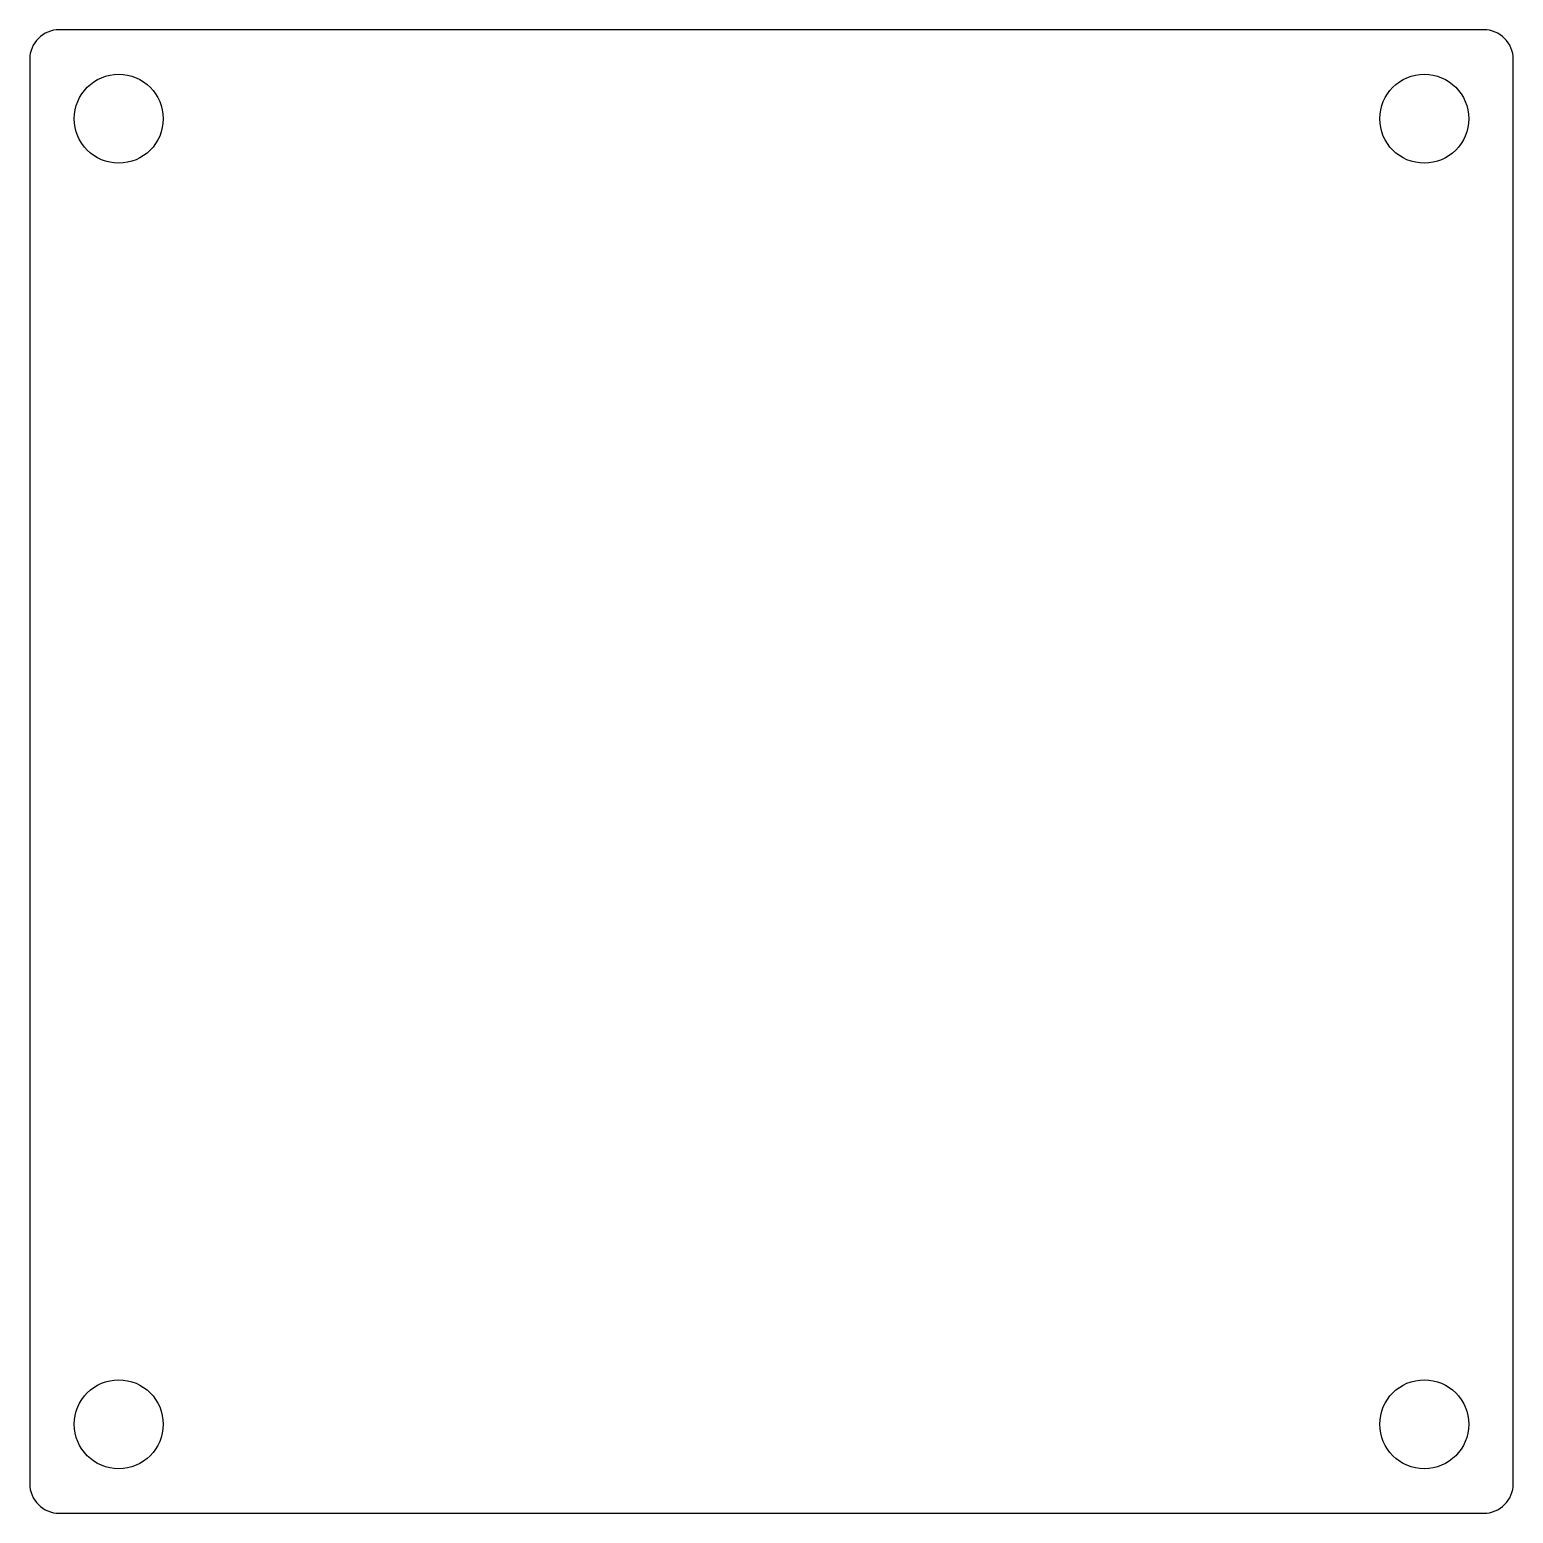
# Model space of a CAD drawing. Header units: millimetres. Extents: x 0 to 50, y 0 to 50.
import ezdxf

# ---------------------------------------------------------------- set-up
doc = ezdxf.new("R2010")
doc.units = ezdxf.units.MM
doc.layers.get('0').update_dxf_attribs({"lineweight": 25, "true_color": 0xffffff})

msp = doc.modelspace()

# ---------------------------------------------------------------- linework, layer by layer
for p, q in [((49, 50), (1, 50)), ((0, 49), (0, 1)), ((50, 1), (50, 49)), ((1, 0), (49, 0))]:
    msp.add_line(p, q)
for centre in [(3, 47), (47, 47), (3, 3), (47, 3)]:
    msp.add_circle(centre, 1.5)
for centre, start, end in [((1, 49), 90, 180), ((49, 49), 0, 90), ((1, 1), 180, 270), ((49, 1), 270, 360)]:
    msp.add_arc(centre, 1, start, end)

doc.saveas('drawing.dxf')
